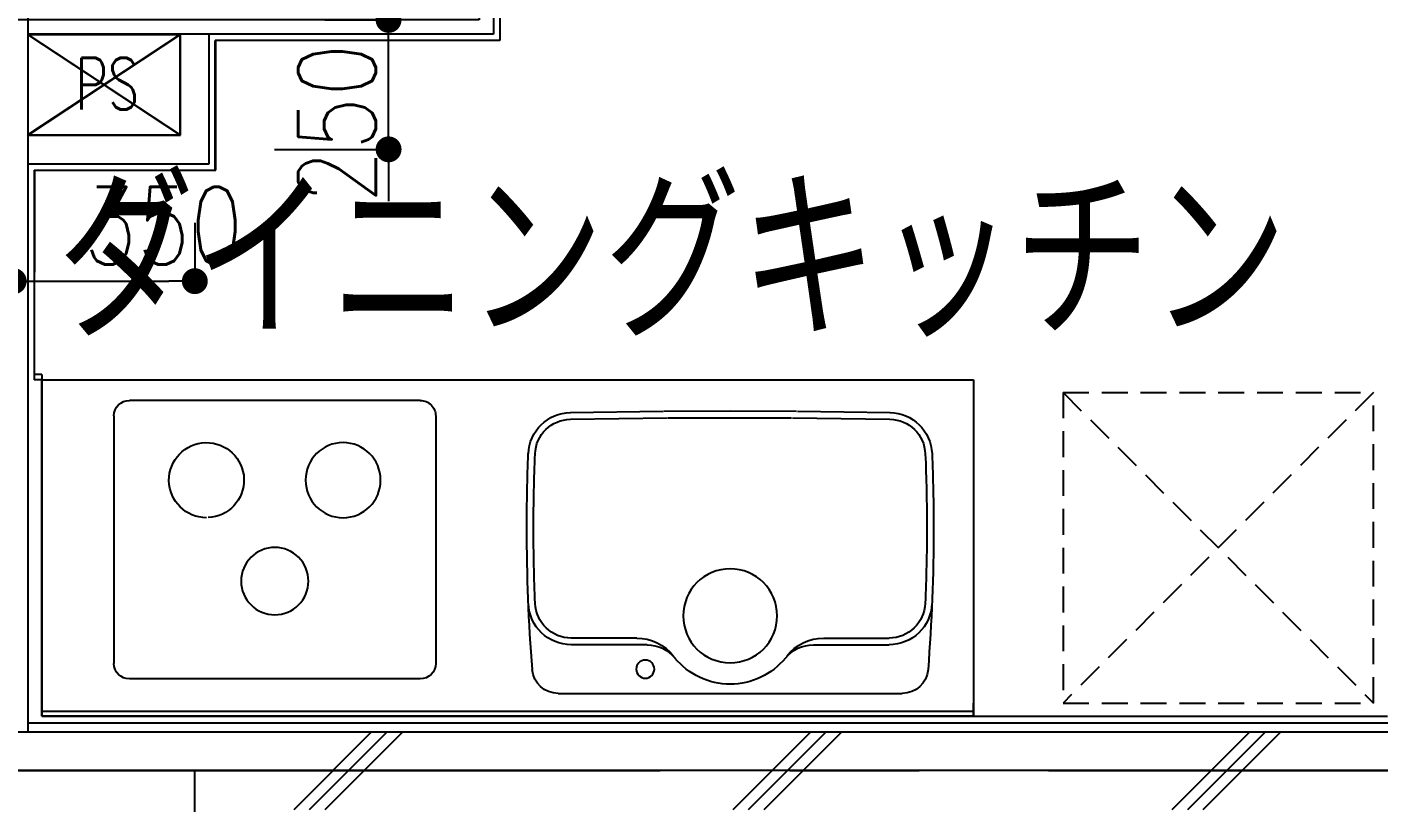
# Model space of a CAD drawing. Header units: millimetres. Extents: x 15495 to 166182, y -39946 to 18307.
# Drawn here: x 110866 to 113478, y -27824 to -26325 of the extents above; entities that cross this region are included whole.
import ezdxf
from ezdxf.enums import TextEntityAlignment as Align

# ---------------------------------------------------------------- set-up
doc = ezdxf.new("R2010")
doc.units = ezdxf.units.MM
doc.header["$LTSCALE"] = 1000
for name, pattern in [('CENTER', [2, 1.25, -0.25, 0.25, -0.25]), ('DASHED2', [0.375, 0.25, -0.125]), ('WaterSpace_CENTER', [2, 1.25, -0.25, 0.25, -0.25])]:
    doc.linetypes.add(name, pattern=pattern)
doc.layers.get('0').update_dxf_attribs({"linetype": 'CONTINUOUS'})
for name, color, linetype in [('DT_ID', 13, 'CONTINUOUS'), ('E_TEXT', 3, 'CONTINUOUS'), ('SINK-D_F_TYPE_A_SANI-100', 60, 'CONTINUOUS'), ('SINK-D_F_TYPE_A_SANI-50', 60, 'CONTINUOUS'), ('SINK-D_F_TYPE_DT_ID', 13, 'CONTINUOUS'), ('TF-A_SANI_KYOUTSU', 60, 'CONTINUOUS'), ('TF-E_DIM-50', 3, 'CONTINUOUS'), ('TF-E_GRID-100', 1, 'CENTER'), ('TF-E_GRID-50', 1, 'CENTER'), ('TF-E_TEXT-100', 3, 'CONTINUOUS'), ('TF-E_TEXT-50', 3, 'CONTINUOUS'), ('TF-F_FINI1-100', 190, 'CONTINUOUS'), ('TF-F_FINI1-50', 190, 'CONTINUOUS'), ('TF-F_FINI2-50', 1, 'CONTINUOUS'), ('TF-F_HAT1-50', 9, 'CONTINUOUS'), ('TF-H-AREA-50', 1, 'CENTER'), ('TF-H_LINE1-100', 140, 'CONTINUOUS'), ('TF-H_LINE1-50', 140, 'CONTINUOUS'), ('TF-R_EWALL-50', 7, 'CONTINUOUS'), ('TF-U_LGS-50', 120, 'CONTINUOUS'), ('WaterSpace_SP-H-AREA-50', 1, 'WaterSpace_CENTER')]:
    doc.layers.add(name, color=color, linetype=linetype)
doc.styles.add('DIM', font='romans.shx', dxfattribs={"width": 0.8, "bigfont": 'bigfont.shx'})
doc.styles.add('ROOM', font='romans.shx', dxfattribs={"width": 0.8, "bigfont": 'bigfont.shx'})
doc.styles.add('SINK-D_F_TYPE_STANDARD', font='TXT', dxfattribs={"bigfont": 'BIGFONT'})
doc.styles.get("Standard").update_dxf_attribs({"font": 'txt.shx', "bigfont": 'bigfont.shx'})
doc.dimstyles.new('DIM50_3_3', dxfattribs={"dimscale": 50, "dimtxt": 3, "dimasz": 1, "dimexe": 0, "dimexo": 1, "dimgap": 0.5, "dimtad": 1, "dimdec": 1, "dimdsep": 46, "dimlunit": 6, "dimtxsty": 'DIM', "dimblk1": 'DOT', "dimblk2": 'DOT', "dimsah": 1, "dimcen": 1, "dimclrd": 256, "dimclre": 256, "dimclrt": 256, "dimadec": 0, "dimazin": 0, "dimtfac": 1, "dimtdec": 1, "dimtix": 1, "dimtmove": 2, "dimatfit": 3, "dimldrblk": 'DOT', "dimfxl": 1, "dimtvp": 0.833333, "dimtolj": 1, "dimarcsym": 0})
pattern_1 = [(45, (-133336.5, -63816.8), (-424.264, 424.264), []), (45, (-133306.5, -63816.8), (-424.264, 424.264), []), (45, (-133276.5, -63816.8), (-424.264, 424.264), [])]

# ---------------------------------------------------------------- blocks, each defined once
blk = doc.blocks.new('WaterSpace')
at = {"layer": 'WaterSpace_SP-H-AREA-50'}
for points in [[(-2000, 0), (-2000, -1450), (0, -1450), (0, 0), (-2000, 0)], [(-2000, 0), (-2000, -1450), (0, -1450), (0, 0), (-2000, 0)], [(0, 0), (2100, 0), (2100, -2850), (450, -2850), (450, -1950), (0, -1950), (0, 0)]]:
    blk.add_lwpolyline(points, dxfattribs=at)
blk = doc.blocks.new('ROOM')
at = {"layer": 'DT_ID', "flags": 1}
for tag, p in [('室番号', (0, 500)), ('面積', (0, -500)), ('内装制限', (0, -1000)), ('仕上レベル', (0, -1500)), ('スラブレベル', (0, -2000)), ('天井高', (0, -2500)), ('床下地', (0, -3000)), ('床仕上', (0, -3500)), ('巾木高さ', (0, -4000)), ('巾木仕上', (0, -4500)), ('壁下地', (0, -5000)), ('壁仕上', (0, -5500)), ('天井下地', (0, -6000)), ('天井仕上', (0, -6500)), ('見切縁', (0, -7000)), ('備考', (0, -7500))]:
    blk.add_attdef(tag, p, '', height=300, dxfattribs=at)
at = {"layer": 'E_TEXT', "style": 'ROOM', "width": 0.8}
blk.add_attdef('室名', (0, 0), '', height=300, dxfattribs=at)
blk = doc.blocks.new('SINK-D_F_TYPE_SINK-1800')
at = {"layer": 'SINK-D_F_TYPE_A_SANI-100', "linetype": 'Continuous'}
for p, q in [((0, 0), (0, -650)), ((1800, 0), (0, 0)), ((1800, -650), (1800, 0)), ((997.5, -44), (1662.5, -44)), ((1021.1, -586.8), (1200.3, -589.4)), ((1202, -589.5), (1330, -590)), ((1330, -590), (1458, -589.5)), ((1459.8, -589.4), (1638.9, -586.8)), ((0, -650), (1800, -650))]:
    blk.add_line(p, q, dxfattribs=at)
for centre, radius in [((450, -261), 65), ((582, -456), 72.5)]:
    blk.add_circle(centre, radius, dxfattribs=at)
for centre, radius, start, end in [((997.5, -94), 50, 90, 175.5283), ((1662.5, -94), 50, 4.4717, 90), ((4450, -364), 3513, 175.5283, 180), ((-1790, -364), 3513, 0, 4.4717), ((4450, -364), 3513, 180, 182.3366), ((-1790, -364), 3513, 357.6634, 0), ((318, -456), 72.5, 90, 87.6285), ((1022.9, -503.8), 83, 182.3366, 268.8212), ((1637.1, -503.8), 83, 271.1788, 357.6634)]:
    blk.add_arc(centre, radius, start, end, dxfattribs=at)
at = {"layer": 'SINK-D_F_TYPE_A_SANI-50', "linetype": 'Continuous'}
for p, q in [((0, 0), (0, -650)), ((1800, -650), (1800, 0)), ((997.5, -44), (1662.5, -44)), ((731, -72), (169, -72)), ((139, -580), (139, -102)), ((761, -580), (761, -102)), ((1169.3, -138), (1023, -138)), ((1149.3, -151), (1023, -151)), ((1490.7, -138), (1637, -138)), ((1510.7, -151), (1637, -151)), ((1021.4, -573.8), (1208, -576.5)), ((1450.5, -576.5), (1638.6, -573.8)), ((1021.1, -586.8), (1200.3, -589.4)), ((1202, -589.5), (1330, -590)), ((1209.7, -576.5), (1448.8, -576.5)), ((1330, -590), (1458, -589.5)), ((1459.8, -589.4), (1638.9, -586.8)), ((731, -610), (169, -610)), ((0, -650), (1800, -650))]:
    blk.add_line(p, q, dxfattribs=at)
for centre, radius in [((1166, -91), 17.5), ((1330, -194), 90.7), ((450, -261), 65), ((582, -456), 72.5)]:
    blk.add_circle(centre, radius, dxfattribs=at)
for centre, radius, start, end in [((997.5, -94), 50, 90, 175.5283), ((1662.5, -94), 50, 4.4717, 90), ((169, -102), 30, 90, 180), ((731, -102), 30, 0, 90), ((1330, -200), 138, 39.3915, 140.6085), ((4450, -364), 3513, 175.5283, 180), ((-1790, -364), 3513, 0, 4.4717), ((1149.3, -61), 90, 270, 322.4359), ((1169.3, -68), 70, 270, 320.6085), ((1490.7, -68), 70, 219.3915, 270), ((1510.7, -61), 90, 217.5642, 270), ((1023, -221), 83, 90, 177.6105), ((1023, -221), 70, 90, 177.6105), ((1637, -221), 83, 2.3894, 90), ((1637, -221), 70, 2.3894, 90), ((4450, -364), 3500, 177.6105, 180), ((-1790, -364), 3500, 0, 2.3894), ((4450, -364), 3513, 180, 182.3366), ((4450, -364), 3500, 180, 182.3366), ((-1790, -364), 3500, 357.6634, 0), ((-1790, -364), 3513, 357.6634, 0), ((318, -456), 72.5, 90, 87.6285), ((1022.9, -503.8), 83, 182.3366, 268.8212), ((1022.9, -503.8), 70, 182.3366, 268.8212), ((1637.1, -503.8), 70, 271.1788, 357.6634), ((1637.1, -503.8), 83, 271.1788, 357.6634), ((169, -580), 30, 180, 270), ((731, -580), 30, 270, 0)]:
    blk.add_arc(centre, radius, start, end, dxfattribs=at)
at = {"layer": 'SINK-D_F_TYPE_DT_ID', "style": 'SINK-D_F_TYPE_STANDARD', "flags": 1}
for tag, p in [('KTメーカー', (3041.1, -83.5)), ('KT品番', (3041.1, -599.8)), ('KT価格', (3041.1, -1099.8)), ('KT取付個所', (3041.1, -1467.6)), ('KT寸法（W）', (3050, -1894.4)), ('KT寸法（D）', (3073.8, -2264)), ('KTカウンター', (3076.9, -2661.9)), ('KT調理器具', (3076.9, -3078.4)), ('KT水栓金具', (3076.9, -3578.4)), ('KT特記事項', (3076.9, -4054.2))]:
    blk.add_attdef(tag, p, '', height=250, dxfattribs=at)
blk = doc.blocks.new('SINK-D_F_TYPE')
at = {"layer": 'SINK-D_F_TYPE_DT_ID', "linetype": 'Continuous'}
blk.add_blockref('SINK-D_F_TYPE_SINK-1800', (0, 0), dxfattribs=at)
blk = doc.blocks.new('TF-BLOCK_100')
at = {"layer": 'TF-E_GRID-100'}
blk.add_line((30632.81, 6500), (-4082.3, 6500), dxfattribs=at)
at = {"layer": 'TF-F_FINI1-100'}
for p, q in [((20490.19, 9485.7), (20490, 7910)), ((19578, 7922), (19872, 7922)), ((19578, 7922), (19578, 7728)), ((19872, 7728), (19872, 7922)), ((20490, 7910), (19940, 7910)), ((19940, 7660), (19940, 7910)), ((19578, 7728), (19872, 7728)), ((19590, 7660), (19590, 7255)), ((19590, 7660), (19940, 7660)), ((19605, 7255), (19590, 7255)), ((19605, 7255), (19605, 6605)), ((21405, 6605), (21405, 6630.52)), ((19605, 6605), (22205, 6605))]:
    blk.add_line(p, q, dxfattribs=at)
at = {"layer": 'TF-H_LINE1-100'}
for p, q in [((19872, 7922), (19578, 7728)), ((19578, 7922), (19872, 7728))]:
    blk.add_line(p, q, dxfattribs=at)
at = {"layer": 'TF-H_LINE1-100', "linetype": 'DASHED2', "ltscale": 0.2}
for p, q in [((22178.2, 7230.49), (21578.2, 6630.49)), ((21578.2, 7230.49), (22178.2, 6630.49)), ((21578.2, 7230.49), (22178.2, 7230.49)), ((21578.2, 7230.49), (21578.2, 6630.49)), ((22178.2, 6630.49), (22178.2, 7230.49)), ((21578.2, 6630.49), (22178.2, 6630.49))]:
    blk.add_line(p, q, dxfattribs=at)
at = {"layer": 'TF-A_SANI_KYOUTSU', "yscale": -1}
blk.add_blockref('SINK-D_F_TYPE', (19605, 6605), dxfattribs=at)
at = {"layer": 'TF-A_SANI_KYOUTSU'}
blk.add_blockref('WaterSpace', (21900, 6500), dxfattribs=at)
at = {"layer": 'TF-E_TEXT-100'}
ref = blk.add_blockref('ROOM', (19635.18, 7336.18), dxfattribs=at)
ref.add_attrib('室名', 'ダイニングキッチン', (19635.18, 7336.18), dxfattribs={"height": 300, "style": 'ROOM', "width": 0.8})
blk = doc.blocks.new('DOT')
at = {"color": 0, "linetype": 'ByBlock'}
blk.add_line((-0.5, 0), (-1, 0), dxfattribs=at)
at = {"color": 0, "linetype": 'ByBlock', "const_width": 0.5}
blk.add_lwpolyline([(-0.25, 0, 1), (0.25, 0, 1)], format="xyb", close=True, dxfattribs=at)
blk = doc.blocks.new('*D621')
at = {"layer": 'TF-E_DIM-50', "lineweight": -2}
for p, q in [((111190.1, -26703.1), (111190.1, -26816)), ((110840.1, -26782.5), (110840.1, -26816)), ((110890.1, -26816), (111140.1, -26816))]:
    blk.add_line(p, q, dxfattribs=at)
at = {"layer": 'TF-E_DIM-50', "lineweight": -2, "xscale": 50, "yscale": 50, "zscale": 50, "rotation": 180}
blk.add_blockref('DOT', (110840.1, -26816), dxfattribs=at)
at = {"layer": 'TF-E_DIM-50', "lineweight": -2, "xscale": 50, "yscale": 50, "zscale": 50}
blk.add_blockref('DOT', (111190.1, -26816), dxfattribs=at)
at = {"layer": 'TF-E_DIM-50', "insert": (111129.4, -26709.1), "char_height": 150, "attachment_point": 5, "style": 'DIM'}
blk.add_mtext('\\A1;350', dxfattribs=at)
blk = doc.blocks.new('_DOT')
at = {"color": 0, "linetype": 'ByBlock'}
blk.add_line((-0.5, 0), (-1, 0), dxfattribs=at)
at = {"color": 0, "linetype": 'ByBlock', "const_width": 0.5}
blk.add_lwpolyline([(-0.25, 0, 1), (0.25, 0, 1)], format="xyb", close=True, dxfattribs=at)
blk = doc.blocks.new('*D650')
at = {"layer": 'TF-E_DIM-50', "lineweight": -2}
for p, q in [((111564.5, -26261.4), (111564.5, -26211.4)), ((111441.6, -26311.4), (111564.5, -26311.4)), ((111564.5, -26561.4), (111564.5, -26311.4)), ((111344, -26561.4), (111564.5, -26561.4)), ((111564.5, -26611.4), (111564.5, -26661.4))]:
    blk.add_line(p, q, dxfattribs=at)
at = {"layer": 'TF-E_DIM-50', "lineweight": -2, "xscale": 50, "yscale": 50, "zscale": 50}
for p, rotation in [((111564.5, -26311.4), 270), ((111564.5, -26561.4), 90)]:
    blk.add_blockref('DOT', p, dxfattribs=dict(at, rotation=rotation))
at = {"layer": 'TF-E_DIM-50', "insert": (111464.9, -26511.4), "char_height": 150, "attachment_point": 5, "rotation": 90, "style": 'DIM'}
blk.add_mtext('\\A1;250', dxfattribs=at)
blk = doc.blocks.new('TF-BLOCK_50')
at = {"layer": 'TF-F_HAT1-50'}
h = blk.add_hatch(dxfattribs=at)
h.set_pattern_fill('RC4', color=256, scale=30, style=0)
h.set_pattern_definition(pattern_1)
h.paths.add_polyline_path([(19900, 6500), (17550, 6500), (17550, 6425), (19900, 6425)])
h.paths.add_polyline_path([(22250, 6575), (17550, 6575), (17550, 6500), (19900, 6500), (22250, 6500)])
h.paths.add_polyline_path([(21900, 6500), (19900, 6500), (19900, 6425), (21900, 6425)])
h = blk.add_hatch(dxfattribs=at)
h.set_pattern_fill('RC4', color=256, scale=30, style=0)
h.set_pattern_definition(pattern_1)
h.paths.add_polyline_path([(25875, 6500), (24000, 6500), (24000, 6425), (25875, 6425)])
h.paths.add_polyline_path([(25875, 6575), (22250, 6575), (22250, 6500), (24000, 6500), (25875, 6500)])
h.paths.add_polyline_path([(24000, 6500), (21900, 6500), (21900, 6425), (24000, 6425)])
at = {"layer": 'TF-E_GRID-50'}
blk.add_line((31163.65, 6500), (-4082.3, 6500), dxfattribs=at)
at = {"layer": 'TF-F_FINI1-50'}
for p, q in [((20490, 9465), (20490, 7910)), ((20490, 7910), (19941, 7910)), ((19941, 7659.5), (19941, 7910)), ((19590.5, 7659.5), (19590, 7265)), ((19590.5, 7659.5), (19941, 7659.5)), ((19605, 7265), (19590, 7265)), ((19605, 7265), (19605, 6615)), ((19605, 6615), (21405, 6615)), ((21405, 6605), (21405, 6615)), ((21405, 6605), (22205, 6605))]:
    blk.add_line(p, q, dxfattribs=at)
at = {"layer": 'TF-F_FINI2-50'}
blk.add_line((19577.5, 6592.5), (22217.5, 6592.5), dxfattribs=at)
at = {"layer": 'TF-H-AREA-50'}
blk.add_lwpolyline([(19550, 7950), (19550, 6500), (22250, 6500), (22250, 10455), (20450, 10455), (20450, 7950), (19550, 7950)], dxfattribs=at)
at = {"layer": 'TF-H_LINE1-50'}
for p, q in [((19578, 7922), (19873, 7727.5)), ((19873, 7922), (19578.5, 7727.5))]:
    blk.add_line(p, q, dxfattribs=at)
at = {"layer": 'TF-H_LINE1-50', "linetype": 'DASHED2', "ltscale": 0.2}
for p, q in [((21578.2, 7230.49), (22178.2, 6630.49)), ((22178.2, 7230.49), (21578.2, 6630.49)), ((21578.2, 7230.49), (22178.2, 7230.49)), ((21578.2, 7230.49), (21578.2, 6630.49)), ((22178.2, 6630.49), (22178.2, 7230.49)), ((21578.2, 6630.49), (22178.2, 6630.49))]:
    blk.add_line(p, q, dxfattribs=at)
at = {"layer": 'TF-R_EWALL-50'}
blk.add_line((16375, 6575), (25875, 6575), dxfattribs=at)
at = {"layer": 'TF-U_LGS-50'}
for p, q in [((20477.5, 9465), (20477.5, 7922.5)), ((19577.5, 8422.5), (19577.5, 6575)), ((20477.5, 7922.5), (19577.5, 7922.5)), ((19873, 7727.5), (19873, 7922)), ((19928.5, 7672), (19928.5, 7922.5)), ((19578.5, 7727.5), (19873, 7727.5)), ((19578, 7672), (19928.5, 7672))]:
    blk.add_line(p, q, dxfattribs=at)
at = {"layer": 'TF-A_SANI_KYOUTSU', "yscale": -1}
blk.add_blockref('SINK-D_F_TYPE', (19605, 6605), dxfattribs=at)
at = {"layer": 'TF-A_SANI_KYOUTSU'}
blk.add_blockref('WaterSpace', (21900, 6500), dxfattribs=at)
at = {"layer": 'TF-E_TEXT-50', "width": 0.7}
blk.add_text('PS', height=100, dxfattribs=at).set_placement((19731.18, 7826.97), align=Align.MIDDLE)
at = {"layer": 'TF-E_DIM-50'}
dim = blk.add_linear_dim(base=(20274.95, 7950), p1=(20004.45, 7700), p2=(20101.98, 7950), angle=90, dimstyle='DIM50_3_3', dxfattribs=at)
dim.commit()
dim.dimension.update_dxf_attribs({"geometry": '*D650', "text_midpoint": (20175.31, 7749.99), "dimtype": 128, "insert": (-91289.59, 34261.4)})
dim = blk.add_linear_dim(base=(19900.5, 7445.38), p1=(19550.5, 7528.85), p2=(19900.5, 7608.25), dimstyle='DIM50_3_3', dxfattribs=at)
dim.commit()
dim.dimension.update_dxf_attribs({"geometry": '*D621', "text_midpoint": (19839.84, 7552.32), "dimtype": 128, "insert": (-91289.59, 34261.4)})

msp = doc.modelspace()

# ---------------------------------------------------------------- block references
for name in ['TF-BLOCK_100', 'TF-BLOCK_50']:
    msp.add_blockref(name, (91289.6, -34261.4))

doc.saveas('drawing.dxf')
